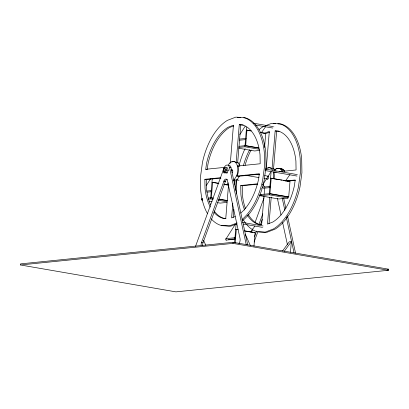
<?xml version="1.0" encoding="UTF-8"?>
<svg xmlns="http://www.w3.org/2000/svg" width="409" height="409" viewBox="0 0 409 409"><rect width="100%" height="100%" fill="white"/><g stroke="black" fill="none" stroke-linecap="round" stroke-linejoin="round"><path stroke-width="0.61" d="M20.45 264.971L20.542 263.882L233.074 242.297L388.55 269.194L388.458 270.288L175.926 291.868L20.45 264.971L232.987 243.386L388.458 270.288M202.654 200.073L201.402 199.858L201.489 198.764L202.721 198.641M208.161 199.173L210.615 198.922L212.276 178.718M208.247 198.079L211.346 197.767L212.619 182.256L218.881 183.339M228.524 184.914L225.773 218.386L222.619 218.202A47.781 27.045 -80.2 0 1 213.789 212.153M232.808 203.319L231.612 217.879L235.18 216.509M234.367 184.331L234.73 179.899A10.123 5.726 -80.2 0 1 233.749 180.732M240.753 213.074A47.781 27.045 -80.2 0 0 258.57 179.27L259.316 173.769L237.174 176.018A10.123 5.726 -80.2 0 0 237.997 166.018L260.185 163.764L260.032 154.899A47.781 27.045 -80.2 0 0 242.43 124.863L239.275 124.679L236.157 162.572A10.123 5.726 -80.2 0 0 231.806 162.025M233.156 217.506L233.836 209.275M235.395 190.287L236.228 180.159M237.655 162.833L240.768 124.934L239.275 124.679M232.987 243.386L233.074 242.297M234.592 242.517L236.111 224.04M235.18 243.028L236.305 229.383L238.181 229.71M238.8 147.409L244.94 146.785L246.555 127.184M238.887 146.315L245.671 145.63L246.944 130.118L251.325 130.88M253.963 246.279L255.083 232.634L244.444 230.794M288.713 196.887L288.079 196.954L287.987 198.043L278.774 198.978L259.991 195.732L260.078 194.638L269.935 193.636L288.713 196.887L289.991 181.381L270.569 178.196L272.45 178.518M264.551 147.639L265.727 133.37L260.093 132.393M263.989 196.172L261.653 224.592L258.498 224.408A47.781 27.045 -80.2 0 1 247.471 215.379M264.142 194.28L264.613 188.595M266.193 169.372L269.316 131.391L263.958 133.452M259.991 195.732L269.204 194.796L271.116 171.586L262.772 184.745M269.935 193.636L271.208 178.13M269.674 197.501L267.491 224.086L272.844 222.026A47.781 27.045 -80.2 0 0 294.444 185.482L295.196 179.98L285.073 181.008M279.582 171.642L296.065 169.97L295.911 161.105A47.781 27.045 -80.2 0 0 278.304 131.069L275.15 130.885L272.036 168.779A10.123 5.726 -80.2 0 0 267.685 168.232M269.035 223.713L271.223 197.128M273.529 169.04L276.648 131.141L275.15 130.885M290.467 252.281L291.346 241.622L289.219 241.837L282.491 251.049M233.738 125.9L229.572 127.501A47.781 27.045 -80.2 0 0 207.971 164.05L207.225 169.551L205.732 169.29L206.479 163.789A47.781 27.045 -80.2 0 1 228.079 127.245L233.437 125.185L230.313 163.165L229.715 163.063L228.375 164.776M236.826 179.704L236.371 183.058L236.566 193.897M223.851 168.477L224.592 166.841A5.557 3.144 -80.2 0 1 229.132 166.381L229.618 167.889M195.507 246.438L224.06 167.889M201.105 245.221A4.213 2.382 -80.2 0 1 201.53 242.45L224.25 180.272A3.681 2.081 -80.2 0 1 227.256 179.965L240.011 238.396A4.32 2.444 -80.2 0 1 238.917 243.698M202.598 245.482A4.213 2.382 -80.2 0 1 203.028 242.711L225.742 180.533A3.681 2.081 -80.2 0 1 227.332 179.311M251.627 231.923L252.721 228.928M255.119 222.327L264.056 197.741M254.567 236.433L256.515 231.075M258.897 224.521L262.793 213.8M254.112 242.051L257.793 231.929M260.39 224.781L262.343 219.418M223.841 172.818L225.543 172.649L226.596 170.042L225.957 167.608L224.255 167.777L223.196 170.384L223.841 172.818L227.184 172.93L228.242 170.323L227.598 167.889L225.957 167.608M229.715 163.063A10.123 5.726 -80.2 0 1 235.558 162.47L236.637 163.937L237.399 165.911A10.123 5.726 -80.2 0 1 236.576 175.916L234.137 179.796A10.123 5.726 -80.2 0 1 233.15 180.625M206.187 185.717L210.523 178.871M239.843 134.627L245.18 126.207M235.206 224.418L226.203 238.631A0.736 0.598 84.2 0 0 225.563 239.541A0.736 0.598 84.2 0 0 226.52 239.945M261.341 132.741L265.646 126.647M227.015 184.878L228.452 182.849M285.605 180.752L289.909 174.658M250.697 232.005L255.006 225.911M284.245 251.346L291.346 241.622M235.84 181.09A10.123 5.726 -80.2 0 0 236.826 180.262L239.265 176.381L236.576 175.916M264.378 126.141L263.268 126.57A55.21 31.248 -80.2 0 0 258.923 129.714M265.487 125.716L271.668 123.339L279.843 123.815A55.21 31.248 -80.2 0 1 300.186 158.523L300.431 172.419L298.493 186.683A55.21 31.248 -80.2 0 1 273.534 228.907L265.134 232.138L256.959 231.663A55.21 31.248 -80.2 0 1 246.704 224.602M265.451 133.707L269.618 132.107M237.102 222.915L229.255 225.932L221.08 225.456A55.21 31.248 -80.2 0 1 211.218 218.856M236.934 223.815L230.753 226.192L222.573 225.712A55.21 31.248 -80.2 0 1 221.463 225.344M246.944 130.118L246.305 130.185L250.691 130.941M265.727 133.37L261.959 132.894M239.756 139.055L245.901 138.431M239.643 140.2L245.533 139.602M259.424 150.471L254.51 150.967L238.856 148.262M205.732 169.29L224.71 167.368M210.364 207.087A47.781 27.045 -80.2 0 1 205.016 188.166L204.858 179.3L220.707 177.69M273.447 178.615A10.123 5.726 -80.2 0 0 273.278 172.117L276.412 171.964M204.858 179.3L206.351 179.561L220.937 178.079M238.667 176.279L259.546 174.157M212.619 182.256L211.98 182.322L218.242 183.406M244.689 210.052A47.781 27.045 -80.2 0 1 240.896 194.372L240.737 185.507L257.22 183.835M240.737 185.507L242.23 185.768L257.45 184.224M287.2 181.202L295.421 180.364M206.657 191.064L211.576 190.568M207.082 192.158L211.208 191.739M262.179 187.25L270.165 186.438A0.736 0.598 84.2 0 0 270.201 187.895M263.314 188.268L269.797 187.608M201.402 199.858L202.629 199.73M226.944 202.419L220.185 203.104L217.68 202.675M236.305 229.383L235.666 229.449L236.918 229.664M254.449 232.695L255.083 232.634M226.044 238.626L235.257 237.69M228.411 239.521L234.889 238.861M226.238 240.088L234.838 239.214M387.282 269.321L388.55 269.194M237.281 117.388L240.783 117.593M243.708 117.766L245.461 117.869A55.21 31.248 -80.2 0 1 265.799 152.572L266.044 166.473L264.107 180.732A55.21 31.248 -80.2 0 1 242.537 220.599M273.161 123.6L275.497 123.733M277.834 123.871L281.341 124.075A55.21 31.248 -80.2 0 1 301.678 158.779L301.924 172.68L299.986 186.939A55.21 31.248 -80.2 0 1 275.032 229.168L266.632 232.399L258.452 231.918M240.768 124.934L243.294 125.082M276.648 131.141L279.168 131.289M226.003 218.575L224.112 218.462A47.781 27.045 -80.2 0 1 214.152 210.978M261.254 224.74L259.991 224.669A47.781 27.045 -80.2 0 1 248.294 214.546M253.13 123.16L273.064 126.611M255.288 125.021L272.731 128.037M245.671 145.63L258.815 147.905M245.032 145.691L258.805 148.073M244.94 146.785L259.342 149.275M235.558 162.47L238.248 162.935L239.899 165.885M265.594 169.27A10.123 5.726 -80.2 0 1 271.438 168.677L274.127 169.142L275.211 170.609M265.559 169.121L297.328 174.617M265.226 170.553L296.99 176.049M237.399 165.911L239.49 166.274M247.736 244.981L230.993 167.593L229.495 167.337L246.249 244.766M231.371 169.847L232.624 170.062M256.515 174.198L259.659 174.74M264.689 175.609L268.462 176.264M226.596 170.042L228.242 170.323M273.703 178.738L279.337 179.715M280.589 179.929L281.842 180.144M283.089 180.364L289.352 181.448M245.16 175.205L258.989 177.598M264.02 178.467L267.793 179.122M225.543 172.649L227.184 172.93M236.535 179.853L239.025 180.282M234.137 179.796L236.826 180.262M225.354 181.305L223.835 181.105L225.328 181.361M223.887 184.208L228.897 185.072M223.876 184.382L227.634 185.032M269.296 193.702L288.079 196.954M269.204 194.796L287.987 198.043M260.078 194.638L261.331 194.853M211.346 197.767L213.222 198.089M218.856 199.065L227.624 200.579M210.707 197.828L213.212 198.263M218.846 199.239L227.608 200.753M210.615 198.922L213.12 199.357M218.13 200.221L226.893 201.739M208.912 201.156L212.046 201.698M242.491 222.424L263.048 225.978M243.401 224.066L262.087 227.297M245.057 231.075L253.197 232.481M201.53 242.45L203.028 242.711M271.438 168.677L272.517 170.144M245.257 234.173L250.385 245.599M203.518 240.206L205.824 245.349M262.711 184.142L264.168 186.596A10.123 5.726 -80.2 0 0 265.032 187.24M230.993 167.593L230.625 166.642A5.557 3.144 -80.2 0 0 228.488 165.262M283.693 198.339L285.85 208.324M287.471 215.814L295.574 253.258M282.282 198.488L284.833 210.267M286.305 217.082L294.086 253.043M277.389 198.304L281.009 215.047M282.619 222.491L287.45 244.812M242.23 185.768L242.389 194.628A47.781 27.045 -80.2 0 0 245.492 208.57M206.351 179.561L206.509 188.421A47.781 27.045 -80.2 0 0 210.548 204.669M235.006 238.999A0.736 0.598 84.2 0 1 235.415 237.695M262.818 227.419A0.736 0.414 -80.2 0 1 262.711 227.409M261.607 188.391A0.736 0.598 84.2 0 1 261.535 188.559M211.32 191.872A0.736 0.598 84.2 0 1 211.734 190.568M245.645 139.735A0.736 0.598 84.2 0 1 246.06 138.431M273.785 126.78A0.736 0.414 -80.2 0 1 273.861 126.887M224.792 168.83A1.472 0.833 -80.2 0 1 225.686 170.507A1.472 0.833 -80.2 0 1 224.214 171.305M280.073 168.692A12.244 6.927 -80.2 0 1 284.49 171.223M274.746 169.899A12.244 6.927 -80.2 0 1 282.685 171.366M274.597 169.873A12.244 6.927 -80.2 0 1 282.537 171.34M280.221 168.718A12.244 6.927 -80.2 0 1 284.638 171.253M243.37 165.768A47.781 27.045 -80.2 0 1 249.643 149.75M245.027 165.43A47.781 27.045 -80.2 0 1 251.136 150.006M245.932 223.651A55.21 31.248 -80.2 0 1 243.447 219.965M239.158 165.154A55.21 31.248 -80.2 0 1 245.119 148.549M267.481 176.417A1.472 0.833 -80.2 0 1 268.652 177.547A1.472 0.833 -80.2 0 1 267.276 178.938M270.012 186.003A10.123 5.726 -80.2 0 1 269.03 186.831M273.877 172.225A10.123 5.726 -80.2 0 1 274.045 178.718M273.263 168.498A10.123 5.726 -80.2 0 1 274.127 169.142M231.601 170.21A1.472 0.833 -80.2 0 1 232.757 170.793A1.472 0.833 -80.2 0 1 232.031 172.813M242 219.556A55.21 31.248 -80.2 0 0 262.614 180.476L264.551 166.212L264.306 152.317A55.21 31.248 -80.2 0 0 243.968 117.608L235.788 117.132L227.389 120.364A55.21 31.248 -80.2 0 0 202.429 162.588L200.492 176.852L200.742 190.747A55.21 31.248 -80.2 0 0 207.567 213.759M237.384 162.291A10.123 5.726 -80.2 0 1 238.248 162.935M224.633 171.044A1.472 0.833 -80.2 0 0 224.454 168.651A1.472 0.833 -80.2 0 0 223.268 170.538A1.472 0.833 -80.2 0 0 224.633 171.044"/></g></svg>
